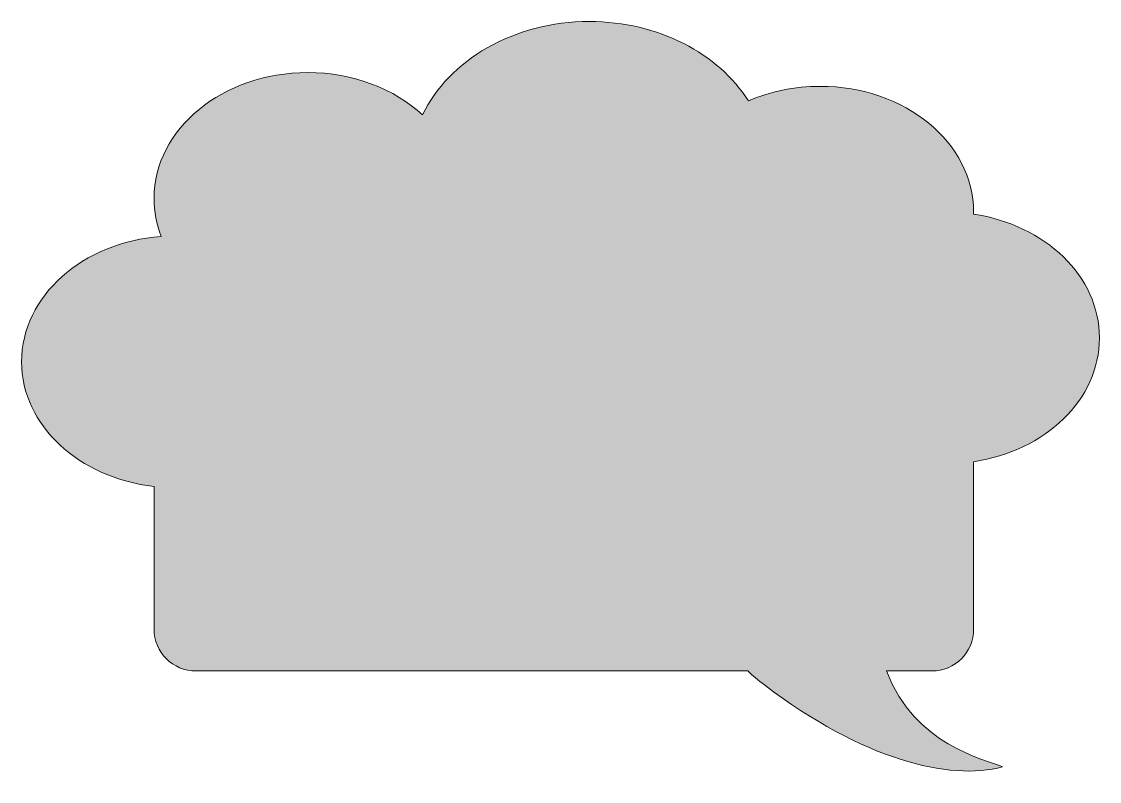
# Model space of a CAD drawing. Header units: inches. Extents: x 0 to 102, y -1 to 71.
import ezdxf

# ---------------------------------------------------------------- set-up
doc = ezdxf.new("R2010")
doc.units = ezdxf.units.IN
doc.header["$MEASUREMENT"] = 0
doc.layers.add('Layer 1', color=7, linetype='Continuous')

msp = doc.modelspace()

# ---------------------------------------------------------------- hatches: boundary and pattern name
at = {"layer": 'Layer 1', "true_color": 0xffffff}
h = msp.add_hatch(color=7, dxfattribs=at)
h.dxf.hatch_style = 2
edge = h.paths.add_edge_path()
edge.add_spline(control_points=[(89.74, 13.39), (89.74, 13.39), (89.74, 29.17), (89.74, 29.17), (96.49, 30.18), (101.6, 35.02), (101.6, 40.84), (101.6, 46.66), (96.49, 51.5), (89.74, 52.51), (89.74, 52.57), (89.74, 52.64), (89.74, 52.7), (89.74, 59.25), (83.27, 64.56), (75.28, 64.56), (72.83, 64.56), (70.53, 64.07), (68.51, 63.19), (65.7, 67.63), (60.05, 70.67), (53.52, 70.67), (46.37, 70.67), (40.25, 67.01), (37.8, 61.86), (35.15, 64.31), (31.28, 65.86), (26.96, 65.86), (18.97, 65.86), (12.49, 60.55), (12.49, 54), (12.49, 52.75), (12.73, 51.54), (13.17, 50.41), (5.79, 49.87), (0, 44.79), (0, 38.59), (0, 32.59), (5.44, 27.63), (12.49, 26.84), (12.49, 26.84), (12.49, 13.39), (12.49, 13.39), (12.49, 11.21), (14.26, 9.44), (16.44, 9.44), (16.44, 9.44), (68.45, 9.44), (68.45, 9.44), (68.9, 9.02), (69.42, 8.58), (70.02, 8.12), (79.21, 1.13), (87.46, -0.97), (92.47, 0.4), (90.77, 1.15), (84.15, 2.42), (81.54, 9.44), (81.54, 9.44), (85.8, 9.44), (85.8, 9.44), (87.98, 9.44), (89.74, 11.21), (89.74, 13.39)], knot_values=[0, 0, 0, 0, 1, 1, 1, 2, 2, 2, 3, 3, 3, 4, 4, 4, 5, 5, 5, 6, 6, 6, 7, 7, 7, 8, 8, 8, 9, 9, 9, 10, 10, 10, 11, 11, 11, 12, 12, 12, 13, 13, 13, 14, 14, 14, 15, 15, 15, 16, 16, 16, 17, 17, 17, 18, 18, 18, 19, 19, 19, 20, 20, 20, 21, 21, 21, 21], degree=3, periodic=1)

# ---------------------------------------------------------------- linework, layer by layer
at = {"layer": 'Layer 1', "lineweight": 0}
msp.add_open_spline([(89.74, 13.39), (89.74, 13.39), (89.74, 29.17), (89.74, 29.17), (96.49, 30.18), (101.6, 35.02), (101.6, 40.84), (101.6, 46.66), (96.49, 51.5), (89.74, 52.51), (89.74, 52.57), (89.74, 52.64), (89.74, 52.7), (89.74, 59.25), (83.27, 64.56), (75.28, 64.56), (72.83, 64.56), (70.53, 64.07), (68.51, 63.19), (65.7, 67.63), (60.05, 70.67), (53.52, 70.67), (46.37, 70.67), (40.25, 67.01), (37.8, 61.86), (35.15, 64.31), (31.28, 65.86), (26.96, 65.86), (18.97, 65.86), (12.49, 60.55), (12.49, 54), (12.49, 52.75), (12.73, 51.54), (13.17, 50.41), (5.79, 49.87), (0, 44.79), (0, 38.59), (0, 32.59), (5.44, 27.63), (12.49, 26.84), (12.49, 26.84), (12.49, 13.39), (12.49, 13.39), (12.49, 11.21), (14.26, 9.44), (16.44, 9.44), (16.44, 9.44), (68.45, 9.44), (68.45, 9.44), (68.9, 9.02), (69.42, 8.58), (70.02, 8.12), (79.21, 1.13), (87.46, -0.97), (92.47, 0.4), (90.77, 1.15), (84.15, 2.42), (81.54, 9.44), (81.54, 9.44), (85.8, 9.44), (85.8, 9.44), (87.98, 9.44), (89.74, 11.21), (89.74, 13.39)], degree=3, knots=[0, 0, 0, 0, 1, 1, 1, 2, 2, 2, 3, 3, 3, 4, 4, 4, 5, 5, 5, 6, 6, 6, 7, 7, 7, 8, 8, 8, 9, 9, 9, 10, 10, 10, 11, 11, 11, 12, 12, 12, 13, 13, 13, 14, 14, 14, 15, 15, 15, 16, 16, 16, 17, 17, 17, 18, 18, 18, 19, 19, 19, 20, 20, 20, 21, 21, 21, 21], dxfattribs=at)

doc.saveas('drawing.dxf')
